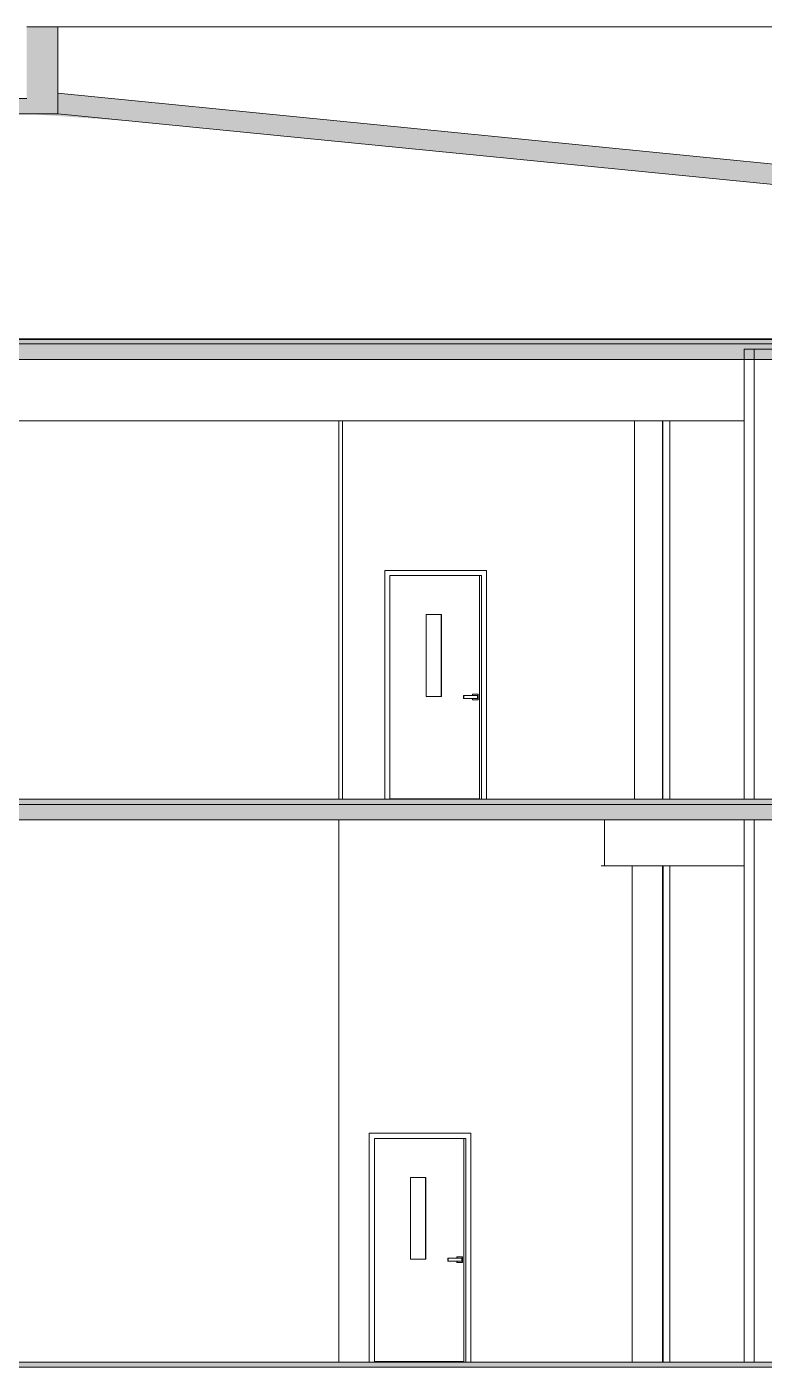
# Model space of a CAD drawing. Header units: millimetres. Extents: x -15601 to 112004, y -15912 to 94410.
# Drawn here: x 68830 to 76035, y 5450 to 18550 of the extents above; entities that cross this region are included whole.
import ezdxf

# ---------------------------------------------------------------- set-up
doc = ezdxf.new("R2010")
doc.units = ezdxf.units.MM
doc.linetypes.add('Grid Line', pattern=[4.2, 3, -0.6, 0, -0.6])
for name, color, linetype, lineweight in [('A-DOOR', 31, 'Continuous', 5), ('A-DOOR-GLAZ', 152, 'Continuous', 5), ('A-FLOR-MCUT', 3, 'Continuous', 9), ('A-GLAZ-CWMG', 55, 'Continuous', 5), ('CUA', 31, 'Continuous', 9), ('NET CAT', 3, 'Continuous', 5), ('NET CATConcrete', 3, 'Continuous', 5), ('NET-CAT', 3, 'Continuous', 15), ('NET-THAY', 2, 'Continuous', 9), ('TRUC', 225, 'Continuous', 5)]:
    doc.layers.add(name, color=color, linetype=linetype, lineweight=lineweight)
pattern_1 = [(0, (40760.01999999973, 40399.99999999999), (1625.6, 406.4), [67.056, -1152.144, 67.056, -1152.144, -6502.4]), (0, (40760.01999999973, 40399.99999999999), (1625.6, 406.4), [-2438.4, 67.056, -2371.344, 67.056, -1152.144, -2844.8]), (0, (40760.01999999973, 40399.99999999999), (1625.6, 406.4), [-6096, 67.056, -745.7439999999999, 67.056, -1964.944]), (120, (41369.61999999973, 40603.19999999998), (-1164.752724097995, 1204.610896391984), [67.05599999999993, -1152.143999999999, 67.05599999999993, -7654.543999999995]), (120, (41369.61999999973, 40603.19999999998), (-1164.752724097995, 1204.610896391984), [-1286.255999999999, -1152.143999999999, 67.05599999999993, -2371.343999999998, -4063.999999999998]), (120, (41369.61999999973, 40603.19999999998), (-1164.752724097995, 1204.610896391984), [-4876.799999999996, 67.05599999999993, -1152.143999999999, 67.05599999999993, -2777.743999999998]), (120, (41369.61999999973, 40603.19999999998), (-1164.752724097995, 1204.610896391984), [-6163.055999999995, -745.7439999999993, 67.05599999999993, -1964.943999999999]), (240, (41572.81999999973, 41415.99999999999), (-460.8472759020037, -1611.010896391983), [67.056, -1152.144, 67.056, -7654.544]), (240, (41572.81999999973, 41415.99999999999), (-460.8472759020037, -1611.010896391983), [-1286.256, -1152.144, 67.056, -2371.344, -4064]), (240, (41572.81999999973, 41415.99999999999), (-460.8472759020037, -1611.010896391983), [-4876.8, 67.056, -1152.144, 67.056, -2777.744]), (240, (41572.81999999973, 41415.99999999999), (-460.8472759020037, -1611.010896391983), [-6163.056, -745.7439999999999, 67.056, -1964.944])]

# ---------------------------------------------------------------- blocks, each defined once
blk = doc.blocks.new('ALC1807-ASCENT PLAZA-KET CAU 2_rvt-1-B-B')
at = {"layer": 'NET CAT', "color": 4}
for p, q in [((75840.19160348215, 15300.00000000031), (75840.19160348215, 11000.00000000033)), ((75935.33969857273, 15300.00000000031), (75840.19160348215, 15300.00000000031)), ((75935.33969857273, 15300.00000000031), (75935.33969857273, 11000.00000000033)), ((76729.66132109136, 15300.00000000031), (75935.33969857273, 15300.00000000031)), ((75840.19160348215, 10799.99999999921), (75840.19160348215, 5500.000000000342)), ((75935.33969857273, 10799.99999999921), (75935.33969857273, 5500.000000000342))]:
    blk.add_line(p, q, dxfattribs=at)
blk = doc.blocks.new('CUA 1 CANH MO - 2 - Type 1000-1950932-B-B')
at = {"layer": 'A-DOOR', "lineweight": 5}
for p, q in [((72579.33839057013, 6505.00000000034), (72579.33839057013, 7305.000000000343)), ((72579.33839057013, 7305.000000000343), (72728.27369479238, 7305.000000000343)), ((72728.27369479238, 7305.000000000343), (72728.27369479238, 6505.00000000034)), ((72728.27369479238, 6505.00000000034), (72579.33839057013, 6505.00000000034)), ((72226.02974903275, 5505.000000000338), (73100.611955348, 5505.000000000338))]:
    blk.add_line(p, q, dxfattribs=at)
at = {"layer": 'A-DOOR-GLAZ', "lineweight": 5}
blk.add_line((72726.48966800944, 7305.000000000337), (72726.48966800944, 6505.00000000034), dxfattribs=at)
at = {"layer": 'CUA', "lineweight": 5}
for p, q in [((73169.28667577365, 7736.000000000347), (72176.38464762535, 7736.000000000341)), ((72176.38464762535, 7736.000000000341), (72176.38464762537, 5500.000000000341)), ((73169.28667577365, 7736.000000000347), (73169.28667577365, 5500.000000000341)), ((72226.02974903276, 7686.000000000338), (72226.02974903276, 5500.000000000341)), ((72226.02974903276, 7686.000000000338), (73119.64157436624, 7686.000000000343)), ((73100.73089046698, 7686.000000000343), (73100.73089046698, 5500.000000000341)), ((73119.64157436624, 7686.000000000343), (73119.64157436624, 5500.000000000341)), ((72943.84704190656, 6515.000000000343), (72946.70148475928, 6515.000000000343)), ((72943.84704190656, 6515.000000000343), (72943.84704190656, 6485.000000000343)), ((72946.70148475928, 6485.000000000343), (72943.84704190656, 6485.000000000343)), ((72946.70148475928, 6515.000000000343), (73080.74325855929, 6515.000000000344)), ((72946.70148475928, 6515.000000000343), (72946.70148475928, 6485.000000000343)), ((73080.74325855929, 6485.000000000344), (72946.70148475928, 6485.000000000343)), ((73032.59816641982, 6515.000000000345), (73032.59816641982, 6527.500000000344)), ((73032.59816641982, 6527.500000000344), (73033.78751760846, 6527.500000000344)), ((73032.59816641983, 6472.500000000344), (73032.59816641983, 6485.000000000343)), ((73033.78751760846, 6472.500000000344), (73032.59816641983, 6472.500000000344)), ((73033.78751760846, 6527.500000000344), (73033.78751760846, 6515.000000000345)), ((73088.39712915661, 6527.500000000344), (73033.78751760846, 6527.500000000344)), ((73033.78751760846, 6485.000000000343), (73033.78751760846, 6472.500000000344)), ((73033.78751760846, 6472.500000000344), (73088.39712915661, 6472.500000000345)), ((73080.74325855929, 6485.000000000344), (73080.74325855929, 6515.000000000344)), ((73088.39712915661, 6472.500000000345), (73088.39712915661, 6527.500000000344))]:
    blk.add_line(p, q, dxfattribs=at)
blk = doc.blocks.new('Rectangular Mullion - Rectangular Mullion-V66-B-B')
at = {"layer": 'A-GLAZ-CWMG'}
for p, q in [((77027.4606364775, 14700.0000000003), (77027.4606364775, 10999.99999999995)), ((77031.44799596848, 14700.0000000003), (77031.44799596848, 10999.99999999995)), ((77097.63600119078, 14700.0000000003), (77097.63600119078, 10999.99999999995))]:
    blk.add_line(p, q, dxfattribs=at)
blk = doc.blocks.new('Rectangular Mullion - Rectangular Mullion-V97-B-B')
at = {"layer": 'A-GLAZ-CWMG'}
for p, q in [((77028.09724705614, 10350.0000000003), (77028.09724705614, 5499.999999999952)), ((77032.08460654713, 10350.0000000003), (77032.08460654713, 5499.999999999952)), ((77098.27261176943, 10350.0000000003), (77098.27261176943, 5499.999999999952))]:
    blk.add_line(p, q, dxfattribs=at)

msp = doc.modelspace()

# ---------------------------------------------------------------- hatches: boundary and pattern name
at = {"layer": 'NET CAT'}
for points in [[(93787.24565497016, 15495.00000000083), (93787.24565497016, 15500.00000000083), (59261.77747824878, 15500.00000000063), (59261.77747824878, 15495.00000000063), (92829.21313886192, 15495.00000000083)], [(81842.05070306911, 15450.00000000083), (93787.24565497016, 15450.00000000083), (93787.24565497016, 15495.00000000083), (59261.77747824878, 15495.00000000063), (59261.77747824878, 15450.00000000063), (78179.66322447147, 15450.00000000083)]]:
    msp.add_hatch(color=7, dxfattribs=at).paths.add_polyline_path(points)
msp.add_hatch(color=7, dxfattribs=at).paths.add_polyline_path([(61698.91957078222, 10799.99999999916), (95821.68345287172, 10799.99999999916), (95821.68345287172, 10949.99999999916), (32934.27734093044, 10949.99999999916), (32934.27734093044, 10799.99999999916), (61241.12113595754, 10799.99999999916)], flags=0)
at = {"layer": 'NET-THAY', "lineweight": 5}
for points in [[(68829.68967146611, 17699.99999999919), (69131.83426704135, 17699.99999999919), (69131.83426704135, 18549.99999999917), (68829.68967146613, 18549.99999999917)], [(93807.38862800854, 15299.99999999974), (93807.38862800854, 15449.99999999974), (59261.77747824878, 15449.99999999954), (59261.77747824878, 15299.99999999954), (92829.21313886192, 15299.99999999974)]]:
    msp.add_hatch(color=7, dxfattribs=at).paths.add_polyline_path(points)
msp.add_hatch(color=7, dxfattribs=at).paths.add_polyline_path([(68829.68967146614, 17699.99999999917), (68829.68967146614, 17849.99999999917), (59261.77747824878, 17849.99999999917), (59261.77747824878, 17699.99999999917), (67192.50078867865, 17699.99999999917)], flags=0)
at = {"layer": 'NET-THAY'}
h = msp.add_hatch(color=7, dxfattribs=at)
h.paths.add_polyline_path([(77213.0986234988, 17049.99394746649), (77213.0986234988, 16899.99394746649)], flags=17)
edge = h.paths.add_edge_path()
edge.add_line((69131.83426704128, 17900.00000000028), (77213.0986234988, 17099.99394746758))
edge.add_line((69131.83426704131, 17699.99999999919), (77213.09862349882, 16899.99394746649))
edge.add_line((69131.83426704131, 17699.99999999919), (68829.68967146607, 17699.99999999919))
edge.add_line((69131.48653260601, 17696.47100967741), (69131.83426704128, 17900.00000000028))
edge.add_line((77213.0986234988, 17099.99394746758), (77213.0986234988, 17049.99394746758))
msp.add_hatch(color=7, dxfattribs=at).paths.add_polyline_path([(69131.83426704131, 17900.00000000028), (69131.83426704131, 17699.99999999919), (77213.0986234988, 16899.99394746649), (77213.0986234988, 17099.99394746758)])
h = msp.add_hatch(dxfattribs=at)
h.set_pattern_fill('FP_1', color=250, style=0, pattern_type=2)
h.set_pattern_definition(pattern_1)
h.paths.add_polyline_path([(61012.22191854518, 10950.00000000029), (95820.4855993525, 10950.00000000029), (95820.4855993525, 11000.00000000029), (32934.27734093044, 11000.00000000028), (32934.27734093044, 10950.00000000029), (60783.32270113283, 10950.00000000029)], flags=0)
h = msp.add_hatch(dxfattribs=at)
h.set_pattern_fill('FP_1', color=250, style=0, pattern_type=2)
h.set_pattern_definition(pattern_1)
h.paths.add_polyline_path([(32934.27734093044, 5450.000000000291), (95821.68345287141, 5450.000000000291), (95821.68345287137, 5500.000000000284), (32934.27734093044, 5500.000000000284)], flags=0)

# ---------------------------------------------------------------- linework, layer by layer
at = {"layer": 'A-FLOR-MCUT'}
msp.add_line((93787.24565497006, 15495.00000000086), (59261.77747824878, 15495.00000000086), dxfattribs=at)
for points in [[(69131.83426704128, 17900.00000000028), (77213.0986234988, 17099.99394746758)], [(69131.83426704131, 17699.99999999919), (77213.09862349882, 16899.99394746649)]]:
    msp.add_lwpolyline(points, dxfattribs=at)
at = {"layer": 'NET CAT'}
for p, q in [((75840.1916034819, 11000.00000000032), (75840.1916034819, 15399.99999999919)), ((75935.33969857248, 15399.99999999919), (75840.1916034819, 15399.99999999919)), ((75935.33969857248, 11000.00000000032), (75935.33969857248, 15399.99999999919)), ((76729.66132109112, 15399.99999999919), (75935.33969857248, 15399.99999999919)), ((75840.1916034819, 5500.000000000327), (75840.1916034819, 10799.9999999992)), ((75935.33969857248, 5500.000000000327), (75935.33969857248, 10799.9999999992))]:
    msp.add_line(p, q, dxfattribs=at)
at = {"layer": 'NET CATConcrete'}
for p, q in [((67793.5430677565, 15300.00000000029), (75840.19160348189, 15300.00000000029)), ((75840.19160348189, 14700.00000000029), (67793.5430677565, 14700.00000000029)), ((74474.07579361962, 10799.9999999992), (74474.07579361962, 10350.00000000029)), ((74474.07579361962, 10350.00000000029), (74442.3420471127, 10350.00000000029)), ((75840.19160348189, 10350.00000000029), (74474.07579361962, 10350.00000000029))]:
    msp.add_line(p, q, dxfattribs=at)
at = {"layer": 'NET-CAT'}
for p, q in [((69131.83426704133, 18549.9999999992), (68829.68967146608, 18549.9999999992)), ((69131.83426704131, 17744.56119838075), (69131.83426704133, 18549.9999999992)), ((59261.77747824875, 17849.9999999992), (68829.6896714661, 17849.9999999992)), ((69131.48653260601, 17696.47100967741), (69131.83426704128, 17900.00000000028)), ((68829.6896714661, 17699.99999999919), (59261.77747824875, 17699.99999999919)), ((69131.83426704131, 17699.99999999919), (68829.68967146607, 17699.99999999919)), ((59261.77747824878, 15500.00000000086), (93787.24565497007, 15500.00000000086)), ((93807.38862800847, 15449.99999999977), (59261.77747824878, 15449.99999999977)), ((93787.24565497007, 15450.00000000087), (59261.77747824878, 15450.00000000087)), ((59261.77747824878, 15299.99999999977), (94109.12083459576, 15299.99999999977)), ((95820.48559935243, 11000.00000000032), (26040.52425046688, 11000.00000000032)), ((95820.48559935243, 10950.00000000032), (26040.52425046688, 10950.00000000032)), ((95821.68345287164, 10949.9999999992), (26050.52425046688, 10949.9999999992)), ((95519.53883890653, 10799.9999999992), (26050.52425046688, 10799.9999999992)), ((95821.68345287128, 5500.000000000327), (26050.52425046689, 5500.000000000327)), ((95821.68345287128, 5450.000000000327), (26050.52425046689, 5450.000000000327))]:
    msp.add_line(p, q, dxfattribs=at)
at = {"layer": 'NET-THAY'}
for p, q in [((93806.97623902051, 18549.99999999932), (69131.83426704133, 18549.99999999932)), ((71878.51403918055, 14700.00000000029), (71878.51403918056, 11000.00000000032)), ((71914.35289021512, 11000.00000000032), (71914.35289021512, 14700.00000000029)), ((74766.35584401562, 14700.00000000029), (74766.35584401562, 11000.00000000032)), ((72328.54925724406, 11000.00000000032), (72328.54925724406, 13236.00000000032)), ((72328.54925724406, 13236.00000000032), (73321.45128539235, 13236.00000000032)), ((73321.45128539235, 13236.00000000032), (73321.45128539235, 11000.00000000032)), ((71878.51403918059, 5500.000000000327), (71878.51403918059, 10799.99999999994)), ((74746.02764883079, 10350.00000000072), (74746.02764883079, 5500.000000000327)), ((72176.38464762508, 5500.000000000327), (72176.38464762508, 7736.000000000327)), ((72176.38464762508, 7736.000000000327), (73169.28667577337, 7736.000000000327)), ((73169.28667577337, 7736.000000000327), (73169.28667577337, 5500.000000000327))]:
    msp.add_line(p, q, dxfattribs=at)
at = {"layer": 'TRUC', "linetype": 'Grid Line', "ltscale": 50}
for p, q in [((-15600.627371464, 15500.0000000001), (108517.7623422518, 15500.00000000096)), ((-15600.62737146397, 11000.0000000001), (108517.7623422518, 11000.00000000097)), ((-15600.62737146393, 5500.000000000102), (108517.7623422519, 5500.000000000975))]:
    msp.add_line(p, q, dxfattribs=at)

# ---------------------------------------------------------------- block references
at = {"lineweight": 5}
msp.add_blockref('ALC1807-ASCENT PLAZA-KET CAU 2_rvt-1-B-B', (-2.65572452917695e-10, -1.455191522836685e-11), dxfattribs=at)
at = {"layer": 'A-GLAZ-CWMG'}
for name in ['Rectangular Mullion - Rectangular Mullion-V66-B-B', 'Rectangular Mullion - Rectangular Mullion-V97-B-B']:
    msp.add_blockref(name, (-1985.639310510298, -1.455191522836685e-11), dxfattribs=at)
at = {"layer": 'CUA'}
for p in [(152.1646096185759, 5499.999999999978), (-2.65572452917695e-10, -1.455191522836685e-11)]:
    msp.add_blockref('CUA 1 CANH MO - 2 - Type 1000-1950932-B-B', p, dxfattribs=at)

doc.saveas('drawing.dxf')
